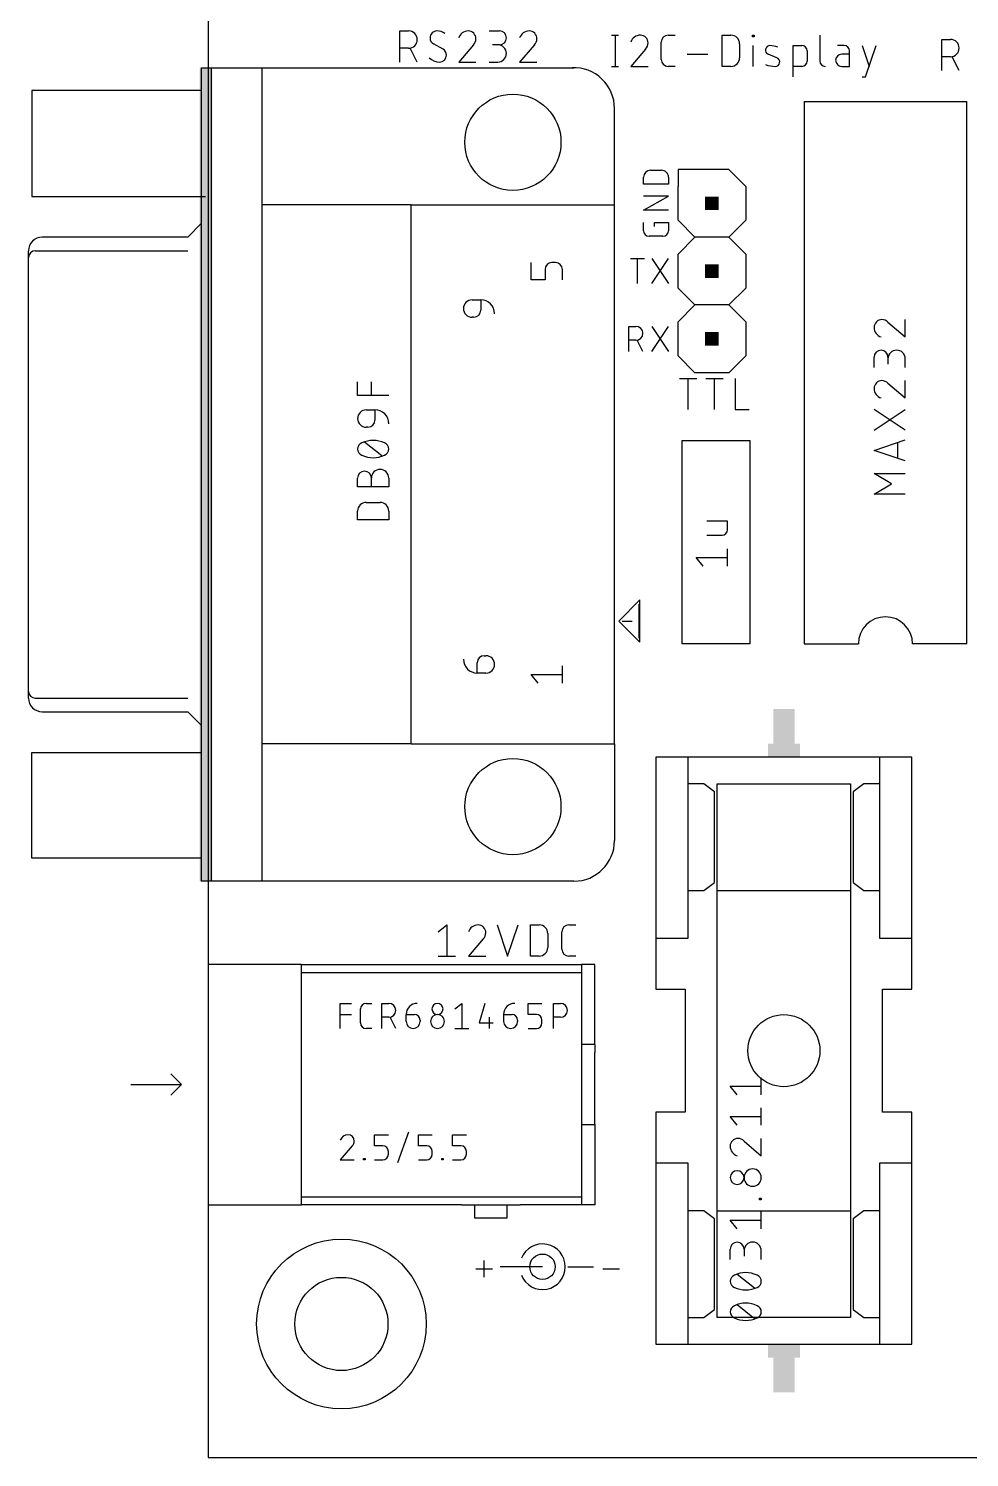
# Model space of a CAD drawing. Extents: x -7 to 99, y 0 to 88.
# Drawn here: x -6.7 to 28.5, y 0 to 53.5 of the extents above; entities that cross this region are included whole.
import ezdxf

# ---------------------------------------------------------------- set-up
doc = ezdxf.new("R2010")
doc.units = 0
for name, color, linetype in [('20', 30, 'CONTINUOUS'), ('21', 253, 'CONTINUOUS'), ('51', 253, 'CONTINUOUS')]:
    doc.layers.add(name, color=color, linetype=linetype)

# ---------------------------------------------------------------- blocks, each defined once
blk = doc.blocks.new('RECT')
blk.add_solid([(-0.5, -0.5), (0.5, -0.5), (-0.5, 0.5), (0.5, 0.5)])

msp = doc.modelspace()

# ---------------------------------------------------------------- linework, layer by layer
at = {"layer": '20'}
for p, q in [((0, 62), (0, 0)), ((0, 0), (99, 0))]:
    msp.add_line(p, q, dxfattribs=at)
msp.add_circle((21.59, 15.24), 1.35, dxfattribs=at)
at = {"layer": '21'}
for p, q in [((7.1946, 52.2796), (7.1946, 53.448)), ((7.1946, 53.448), (7.5191, 53.448)), ((10.54, 53.448), (10.9294, 53.448)), ((15.1321, 53.2892), (15.3917, 53.2892)), ((15.2619, 53.2892), (15.2619, 52.1208)), ((16.9914, 52.3804), (16.9914, 53.0296)), ((17.251, 53.2892), (17.5107, 53.2892)), ((19.2807, 52.1208), (19.2807, 53.2892)), ((19.2807, 53.2892), (19.6053, 53.2892)), ((20.411, 53.2243), (20.411, 53.2892)), ((20.411, 53.2892), (20.4759, 53.2892)), ((20.4759, 53.2243), (20.411, 53.2243)), ((20.4759, 53.2892), (20.4759, 53.2243)), ((22.942, 53.2892), (22.942, 52.3155)), ((27.5145, 51.9621), (27.5145, 53.1305)), ((27.5145, 53.1305), (27.8391, 53.1305)), ((7.5191, 52.7988), (7.1946, 52.7988)), ((7.8437, 52.2796), (7.584, 52.7988)), ((8.8114, 52.7664), (8.4544, 52.9611)), ((9.9487, 52.9287), (9.397, 52.2796)), ((10.9294, 52.9287), (10.6698, 52.9287)), ((12.2347, 52.9287), (11.683, 52.2796)), ((16.4035, 52.7699), (15.8517, 52.1208)), ((17.9585, 52.5752), (18.7374, 52.5752)), ((19.9298, 52.9646), (19.9298, 52.4454)), ((20.4435, 52.1208), (20.4435, 52.8997)), ((21.3296, 52.4454), (21.0051, 52.5752)), ((21.9423, 51.7313), (21.9423, 52.8997)), ((21.9423, 52.8997), (22.2669, 52.8997)), ((22.4616, 52.705), (22.4616, 52.3155)), ((23.8553, 52.8997), (23.5956, 52.8997)), ((24.05, 52.5752), (23.7579, 52.5752)), ((24.05, 52.1208), (24.05, 52.705)), ((24.5272, 52.8997), (24.7869, 52.1208)), ((24.657, 51.7313), (25.0465, 52.8997)), ((27.8391, 52.4813), (27.5145, 52.4813)), ((28.1637, 51.9621), (27.904, 52.4813)), ((-0.254, 52.07), (0.127, 52.07)), ((-0.254, 52.07), (-0.254, 51.2128)), ((0.127, 21.59), (0.127, 52.07)), ((0.127, 52.07), (2.032, 52.07)), ((2.032, 46.9265), (2.032, 52.07)), ((2.032, 52.07), (13.716, 52.07)), ((9.397, 52.2796), (10.0461, 52.2796)), ((10.54, 52.2796), (10.8645, 52.2796)), ((11.683, 52.2796), (12.3321, 52.2796)), ((15.1321, 52.1208), (15.3917, 52.1208)), ((15.8517, 52.1208), (16.5008, 52.1208)), ((17.5107, 52.1208), (17.251, 52.1208)), ((19.6053, 52.1208), (19.2807, 52.1208)), ((22.2669, 52.1208), (21.9423, 52.1208)), ((23.7579, 52.1208), (24.05, 52.1208)), ((24.5272, 51.7313), (24.657, 51.7313)), ((-0.254, 51.2128), (-6.604, 51.2128)), ((-6.604, 51.2128), (-6.604, 47.244)), ((-0.254, 51.2128), (-0.254, 46.228)), ((15.24, 46.863), (15.24, 50.6095)), ((22.352, 50.8), (22.352, 30.48)), ((22.352, 50.8), (28.448, 50.8)), ((28.448, 30.48), (28.448, 50.8)), ((16.5869, 48.2264), (17.0046, 48.2264)), ((18.2563, 48.26), (17.6212, 48.26)), ((17.6212, 48.26), (17.6212, 47.625)), ((19.5263, 48.26), (18.2563, 48.26)), ((20.1613, 47.625), (19.5263, 48.26)), ((16.3258, 47.7043), (16.3258, 47.9654)), ((17.2657, 47.7043), (16.3258, 47.7043)), ((17.2657, 47.9654), (17.2657, 47.7043)), ((-6.604, 47.244), (-0.0953, 47.244)), ((16.3258, 46.7289), (17.2657, 47.2511)), ((17.2657, 47.2511), (16.3258, 47.2511)), ((17.6212, 46.355), (17.6212, 47.625)), ((20.1613, 47.625), (20.1613, 46.355)), ((2.032, 26.7335), (2.032, 46.9265)), ((7.62, 46.9265), (2.032, 46.9265)), ((7.62, 26.7335), (7.62, 46.9265)), ((7.62, 46.9265), (15.24, 46.9265)), ((15.24, 46.863), (15.24, 46.9265)), ((15.24, 26.7335), (15.24, 46.863)), ((17.2657, 46.7289), (16.3258, 46.7289)), ((-0.254, 46.228), (-0.762, 45.72)), ((-0.254, 46.228), (-0.254, 27.432)), ((16.3258, 45.9624), (16.3258, 46.2757)), ((16.7435, 46.1191), (16.7435, 46.2757)), ((16.7435, 46.2757), (17.2657, 46.2757)), ((17.2657, 46.2757), (17.2657, 45.9624)), ((18.2563, 45.72), (17.6212, 46.355)), ((20.1613, 46.355), (19.5263, 45.72)), ((-0.762, 45.72), (-6.223, 45.72)), ((17.0568, 45.7536), (16.5347, 45.7536)), ((17.6212, 45.085), (18.2563, 45.72)), ((19.5263, 45.72), (18.2563, 45.72)), ((19.5263, 45.72), (20.1613, 45.085)), ((-6.731, 28.448), (-6.731, 45.212)), ((-6.477, 45.212), (-0.762, 45.212)), ((17.6212, 43.815), (17.6212, 45.085)), ((20.1613, 45.085), (20.1613, 43.815)), ((12.1158, 44.1198), (12.1158, 44.7689)), ((12.6351, 44.5093), (12.6351, 44.1198)), ((13.0246, 44.7689), (12.8947, 44.7689)), ((13.2842, 44.1198), (13.2842, 44.5093)), ((15.8379, 44.9199), (16.36, 44.9199)), ((16.0989, 43.9801), (16.0989, 44.9199)), ((16.6391, 43.9801), (17.2657, 44.9199)), ((16.6391, 44.9199), (17.2657, 43.9801)), ((12.6351, 44.1198), (12.1158, 44.1198)), ((9.9004, 43.3719), (10.2249, 43.3719)), ((10.2249, 43.3719), (10.2249, 42.9824)), ((18.2563, 43.18), (17.6212, 43.815)), ((20.1613, 43.815), (19.5263, 43.18)), ((17.6212, 42.545), (18.2563, 43.18)), ((19.5263, 43.18), (18.2563, 43.18)), ((19.5263, 43.18), (20.1613, 42.545)), ((9.9653, 42.7228), (9.9004, 42.7228)), ((15.7826, 41.4401), (15.7826, 42.3799)), ((15.7826, 42.3799), (16.0437, 42.3799)), ((16.6391, 41.4401), (17.2657, 42.3799)), ((16.6391, 42.3799), (17.2657, 41.4401)), ((17.6212, 41.275), (17.6212, 42.545)), ((20.1613, 42.545), (20.1613, 41.275)), ((25.4938, 42.533), (26.143, 41.9813)), ((26.143, 41.9813), (26.143, 42.6304)), ((16.0437, 41.8578), (15.7826, 41.8578)), ((16.3048, 41.4401), (16.0959, 41.8578)), ((18.2563, 40.64), (17.6212, 41.275)), ((20.1613, 41.275), (19.5263, 40.64)), ((24.9746, 40.8383), (24.9746, 41.2277)), ((25.4938, 41.2277), (25.4938, 40.9681)), ((26.143, 40.8383), (26.143, 41.1628)), ((5.6071, 39.785), (5.6071, 40.3043)), ((6.1263, 39.785), (6.1263, 40.3043)), ((17.6721, 40.4305), (18.3212, 40.4305)), ((17.9966, 39.2621), (17.9966, 40.4305)), ((19.5263, 40.64), (18.2563, 40.64)), ((18.6626, 40.4305), (19.3118, 40.4305)), ((18.9872, 39.2621), (18.9872, 40.4305)), ((19.7698, 40.4305), (19.7698, 39.2621)), ((25.4938, 40.247), (26.143, 39.6953)), ((26.143, 39.6953), (26.143, 40.3444)), ((6.7755, 39.785), (5.6071, 39.785)), ((5.9316, 39.2508), (6.2562, 39.2508)), ((6.2562, 39.2508), (6.2562, 38.8613)), ((19.7698, 39.2621), (20.2891, 39.2621)), ((26.143, 38.4873), (24.9746, 39.2663)), ((24.9746, 38.4873), (26.143, 39.2663)), ((5.9965, 38.6016), (5.9316, 38.6016)), ((6.5158, 37.5236), (5.8667, 38.0428)), ((17.78, 38.1), (20.32, 38.1)), ((17.78, 30.48), (17.78, 38.1)), ((20.32, 38.1), (20.32, 30.48)), ((24.9746, 37.7338), (26.143, 38.1233)), ((25.8509, 38.0259), (25.8509, 37.4417)), ((26.143, 37.3443), (24.9746, 37.7338)), ((5.6071, 36.3707), (5.6071, 36.6952)), ((6.1263, 36.3707), (6.1263, 36.6952)), ((6.7755, 36.6952), (6.7755, 36.3707)), ((25.6237, 36.4765), (24.9746, 36.866)), ((24.9746, 36.866), (26.143, 36.866)), ((24.9746, 36.0871), (25.6237, 36.4765)), ((6.7755, 36.3707), (5.6071, 36.3707)), ((26.143, 36.0871), (24.9746, 36.0871)), ((5.6071, 35.1346), (5.6071, 35.4591)), ((5.9316, 35.7837), (6.4509, 35.7837)), ((6.7755, 35.4591), (6.7755, 35.1346)), ((6.7755, 35.1346), (5.6071, 35.1346)), ((19.4755, 35.0774), (18.6965, 35.0774)), ((19.4755, 34.7528), (19.4755, 35.0774)), ((18.6965, 34.5581), (19.2807, 34.5581)), ((19.4755, 33.3883), (19.4755, 34.0374)), ((18.5667, 33.3883), (18.3071, 33.7129)), ((18.3071, 33.7129), (19.4755, 33.7129)), ((16.1924, 32.1311), (15.3987, 31.3373)), ((16.1924, 30.5435), (16.1924, 32.1311)), ((16.1607, 30.7023), (16.1607, 31.9723)), ((15.3987, 31.3373), (16.1924, 30.5435)), ((15.5257, 31.3373), (15.9067, 31.3373)), ((10.3547, 30.0369), (10.4196, 30.0369)), ((20.32, 30.48), (17.78, 30.48)), ((22.352, 30.48), (24.384, 30.48)), ((28.448, 30.48), (26.416, 30.48)), ((10.0951, 29.3878), (10.0951, 29.7773)), ((13.2842, 29.0068), (13.2842, 29.6559)), ((10.4196, 29.3878), (10.0951, 29.3878)), ((12.3754, 29.0068), (12.1158, 29.3314)), ((12.1158, 29.3314), (13.2842, 29.3314)), ((-6.477, 28.448), (-0.762, 28.448)), ((-6.223, 27.94), (-0.762, 27.94)), ((-0.762, 27.94), (-0.254, 27.432)), ((-0.254, 27.432), (-0.254, 26.416)), ((-6.604, 22.4472), (-6.604, 26.416)), ((-6.604, 26.416), (-0.254, 26.416)), ((-0.254, 26.416), (-0.254, 22.4472)), ((2.032, 21.59), (2.032, 26.7335)), ((7.62, 26.7335), (2.032, 26.7335)), ((7.62, 26.7335), (15.24, 26.7335)), ((15.24, 26.7335), (15.24, 23.114)), ((17.99, 26.24), (16.79, 26.24)), ((16.79, 26.24), (16.79, 19.44)), ((26.39, 26.24), (17.99, 26.24)), ((17.99, 26.24), (17.99, 25.24)), ((25.19, 19.44), (25.19, 26.24)), ((26.39, 19.44), (26.39, 26.24)), ((17.99, 25.24), (17.99, 21.24)), ((18.59, 25.24), (17.99, 25.24)), ((18.99, 24.94), (18.59, 25.24)), ((19.09, 21.24), (19.09, 25.24)), ((19.09, 25.24), (24.09, 25.24)), ((19.09, 21.24), (19.09, 25.24)), ((24.09, 25.24), (24.09, 21.24)), ((24.09, 25.24), (24.09, 21.24)), ((24.59, 25.24), (24.19, 24.94)), ((25.19, 25.24), (24.59, 25.24)), ((18.99, 21.54), (18.99, 24.94)), ((24.19, 24.94), (24.19, 21.54)), ((-0.254, 22.4472), (-6.604, 22.4472)), ((-0.254, 22.4472), (-0.254, 21.59)), ((0.127, 21.59), (-0.254, 21.59)), ((2.032, 21.59), (0.127, 21.59)), ((13.716, 21.59), (2.032, 21.59)), ((18.59, 21.24), (18.99, 21.54)), ((24.19, 21.54), (24.59, 21.24)), ((17.99, 21.24), (17.99, 19.44)), ((17.99, 21.24), (18.59, 21.24)), ((19.09, 9.24), (19.09, 21.24)), ((19.09, 21.24), (24.09, 21.24)), ((24.09, 21.24), (24.09, 9.24)), ((24.59, 21.24), (25.19, 21.24)), ((8.6233, 19.6921), (8.9479, 19.9517)), ((8.9479, 19.9517), (8.9479, 18.7833)), ((10.8444, 19.9517), (11.2339, 18.7833)), ((11.2339, 18.7833), (11.6233, 19.9517)), ((12.0904, 18.7833), (12.0904, 19.9517)), ((12.0904, 19.9517), (12.4149, 19.9517)), ((13.5278, 19.9517), (13.7875, 19.9517)), ((10.318, 19.4324), (9.7663, 18.7833)), ((12.7395, 19.6271), (12.7395, 19.1079)), ((13.2682, 19.0429), (13.2682, 19.6921)), ((16.79, 19.44), (16.79, 17.54)), ((17.99, 19.44), (16.79, 19.44)), ((26.39, 19.44), (25.19, 19.44)), ((26.39, 17.54), (26.39, 19.44)), ((8.6233, 18.7833), (9.2724, 18.7833)), ((9.7663, 18.7833), (10.4154, 18.7833)), ((12.4149, 18.7833), (12.0904, 18.7833)), ((13.7875, 18.7833), (13.5278, 18.7833)), ((0, 18.47), (0, 9.47)), ((3.5, 18.47), (0, 18.47)), ((3.5, 18.17), (3.5, 18.47)), ((3.5, 18.47), (14, 18.47)), ((14, 18.47), (14, 18.17)), ((14.5, 18.47), (14, 18.47)), ((14.5, 15.47), (14.5, 18.47)), ((3.5, 9.77), (3.5, 18.17)), ((3.5, 18.17), (14, 18.17)), ((14, 18.17), (14, 15.47)), ((16.79, 17.54), (17.89, 17.54)), ((17.89, 17.54), (17.89, 12.94)), ((25.29, 12.94), (25.29, 17.54)), ((25.29, 17.54), (26.39, 17.54)), ((4.9594, 16.0719), (4.9594, 17.0116)), ((4.9594, 17.0116), (5.377, 17.0116)), ((5.717, 16.2807), (5.717, 16.8028)), ((5.9259, 17.0116), (6.1347, 17.0116)), ((6.5178, 16.0719), (6.5178, 17.0116)), ((6.5178, 17.0116), (6.7788, 17.0116)), ((9.2553, 16.8028), (9.5163, 17.0116)), ((9.5163, 17.0116), (9.5163, 16.0719)), ((10.3785, 17.0116), (10.1697, 16.2807)), ((11.9985, 16.594), (11.9985, 17.0116)), ((11.9985, 17.0116), (12.5206, 17.0116)), ((12.9565, 16.0719), (12.9565, 17.0116)), ((12.9565, 17.0116), (13.2175, 17.0116)), ((4.9594, 16.594), (5.377, 16.594)), ((6.1347, 16.0719), (5.9259, 16.0719)), ((6.7788, 16.4895), (6.5178, 16.4895)), ((7.0399, 16.0719), (6.831, 16.4895)), ((7.4265, 16.594), (7.7397, 16.594)), ((7.4265, 16.3329), (7.4265, 16.594)), ((7.9486, 16.3851), (7.9486, 16.3329)), ((9.2553, 16.0719), (9.7774, 16.0719)), ((10.1697, 16.2807), (10.6918, 16.2807)), ((10.5351, 16.4895), (10.5351, 16.0719)), ((11.0841, 16.594), (11.3973, 16.594)), ((11.0841, 16.3329), (11.0841, 16.594)), ((11.6062, 16.3851), (11.6062, 16.3329)), ((12.3117, 16.594), (11.9985, 16.594)), ((11.9985, 16.0719), (12.3117, 16.0719)), ((12.5206, 16.2807), (12.5206, 16.3851)), ((13.2175, 16.4895), (12.9565, 16.4895)), ((14, 15.47), (14, 15.17)), ((14.5, 15.47), (14, 15.47)), ((14.5, 15.47), (14.5, 15.17)), ((-2.9, 13.97), (-1, 13.97)), ((-1, 13.97), (-1.4, 14.37)), ((-1, 13.97), (-1.4, 13.57)), ((20.7455, 13.589), (20.7455, 14.2381)), ((19.8367, 13.589), (19.577, 13.9135)), ((19.577, 13.9135), (20.7455, 13.9135)), ((17.89, 12.94), (16.79, 12.94)), ((16.79, 12.94), (16.79, 11.04)), ((20.7455, 12.446), (20.7455, 13.0951)), ((26.39, 12.94), (25.29, 12.94)), ((26.39, 11.04), (26.39, 12.94)), ((14, 12.77), (14, 12.47)), ((14, 12.47), (14, 9.77)), ((14, 12.47), (14.5, 12.47)), ((14.5, 12.47), (14.5, 12.77)), ((14.5, 12.47), (14.5, 9.47)), ((19.8367, 12.446), (19.577, 12.7705)), ((19.577, 12.7705), (20.7455, 12.7705)), ((6.2395, 11.6727), (6.2395, 12.0904)), ((6.2395, 12.0904), (6.7616, 12.0904)), ((7.1147, 11.0462), (7.5324, 12.1948)), ((7.8854, 11.6727), (7.8854, 12.0904)), ((7.8854, 12.0904), (8.4075, 12.0904)), ((9.1656, 11.6727), (9.1656, 12.0904)), ((9.1656, 12.0904), (9.6877, 12.0904)), ((20.0963, 11.8547), (20.7455, 11.303)), ((20.7455, 11.303), (20.7455, 11.9521)), ((5.4031, 11.6727), (4.9594, 11.1506)), ((6.5528, 11.6727), (6.2395, 11.6727)), ((6.7616, 11.3594), (6.7616, 11.4639)), ((8.1987, 11.6727), (7.8854, 11.6727)), ((8.4075, 11.3594), (8.4075, 11.4639)), ((9.4788, 11.6727), (9.1656, 11.6727)), ((9.6877, 11.3594), (9.6877, 11.4639)), ((4.9594, 11.1506), (5.4815, 11.1506)), ((5.8344, 11.1506), (5.8344, 11.2028)), ((5.8344, 11.2028), (5.8866, 11.2028)), ((5.8866, 11.1506), (5.8344, 11.1506)), ((5.8866, 11.2028), (5.8866, 11.1506)), ((6.2395, 11.1506), (6.5528, 11.1506)), ((7.8854, 11.1506), (8.1987, 11.1506)), ((8.7604, 11.1506), (8.7604, 11.2028)), ((8.7604, 11.2028), (8.8127, 11.2028)), ((8.8127, 11.1506), (8.7604, 11.1506)), ((8.8127, 11.2028), (8.8127, 11.1506)), ((9.1656, 11.1506), (9.4788, 11.1506)), ((16.79, 11.04), (16.79, 4.24)), ((16.79, 11.04), (17.99, 11.04)), ((17.99, 11.04), (17.99, 4.24)), ((25.19, 9.24), (25.19, 11.04)), ((25.19, 11.04), (26.39, 11.04)), ((26.39, 4.24), (26.39, 11.04)), ((3.5, 9.47), (3.5, 9.77)), ((3.5, 9.77), (9.7, 9.77)), ((11.5, 9.77), (14, 9.77)), ((14, 9.77), (14, 9.47)), ((20.6805, 9.652), (20.6805, 9.7169)), ((20.6805, 9.7169), (20.7455, 9.7169)), ((20.7455, 9.652), (20.6805, 9.652)), ((20.7455, 9.7169), (20.7455, 9.652)), ((0, 9.47), (3.5, 9.47)), ((9.5, 9.47), (3.5, 9.47)), ((14, 9.47), (11.7, 9.47)), ((14.5, 9.47), (14, 9.47)), ((18.59, 9.24), (17.99, 9.24)), ((18.99, 8.94), (18.59, 9.24)), ((19.09, 5.24), (19.09, 9.24)), ((19.09, 9.24), (24.09, 9.24)), ((19.09, 5.24), (19.09, 9.24)), ((20.7455, 8.5598), (20.7455, 9.2089)), ((24.09, 9.24), (24.09, 5.24)), ((24.09, 9.24), (24.09, 5.24)), ((24.59, 9.24), (24.19, 8.94)), ((25.19, 9.24), (24.59, 9.24)), ((25.19, 5.24), (25.19, 9.24)), ((18.99, 5.54), (18.99, 8.94)), ((19.8367, 8.5598), (19.577, 8.8843)), ((19.577, 8.8843), (20.7455, 8.8843)), ((24.19, 8.94), (24.19, 5.54)), ((19.577, 7.4168), (19.577, 7.8063)), ((20.0963, 7.8063), (20.0963, 7.5466)), ((20.7455, 7.4168), (20.7455, 7.7413)), ((10.0394, 7.0711), (10.6659, 7.0711)), ((10.3526, 6.7578), (10.3526, 7.3843)), ((12.5412, 7.1438), (10.9538, 7.1438)), ((13.4938, 7.1438), (14.4463, 7.1438)), ((14.8018, 7.0711), (15.4284, 7.0711)), ((20.4858, 6.3387), (19.8367, 6.858)), ((18.59, 5.24), (18.99, 5.54)), ((20.4858, 5.1957), (19.8367, 5.715)), ((24.19, 5.54), (24.59, 5.24)), ((17.99, 5.24), (18.59, 5.24)), ((24.09, 5.24), (19.09, 5.24)), ((24.59, 5.24), (25.19, 5.24)), ((25.19, 4.24), (25.19, 5.24)), ((16.79, 4.24), (25.19, 4.24)), ((25.19, 4.24), (26.39, 4.24))]:
    msp.add_line(p, q, dxfattribs=at)
for centre, radius in [((11.43, 49.276), 1.8034), ((11.43, 24.384), 1.8034), ((5, 5), 3.1789), ((12.5412, 7.1438), 0.4763), ((5, 5), 1.7463)]:
    msp.add_circle(centre, radius, dxfattribs=at)
for centre, radius, start, end in [((7.5191, 53.1234), 0.3246, 270, 90), ((8.5882, 53.1883), 0.2637, 179.9998, 239.4902), ((8.5842, 53.1883), 0.2596, 89.9993, 180), ((8.5842, 52.9611), 0.4868, 53.1301, 89.9993), ((9.754, 53.0727), 0.3753, 90.0001, 162.0549), ((9.754, 53.1559), 0.2921, 0, 90), ((9.7323, 53.1559), 0.3138, 313.604, 359.9996), ((10.9294, 53.1883), 0.2596, 270, 90), ((12.04, 53.0727), 0.3753, 90.0001, 162.0549), ((12.04, 53.1559), 0.2921, 0, 90), ((12.0183, 53.1559), 0.3138, 313.604, 359.9996), ((16.2087, 52.9139), 0.3753, 90.0001, 162.0549), ((16.2087, 52.9971), 0.2921, 0, 90), ((17.251, 53.0296), 0.2596, 90.0007, 180), ((19.6053, 52.9646), 0.3246, 0, 90), ((27.8391, 52.8059), 0.3246, 270, 90), ((8.6815, 52.5392), 0.2596, 270, 0), ((8.6775, 52.5392), 0.2637, 0.0001, 59.4899), ((10.8645, 52.6041), 0.3246, 270, 90), ((16.1871, 52.9971), 0.3138, 313.604, 359.9996), ((21.0676, 52.7314), 0.1683, 89.1818, 248.1989), ((21.0595, 52.1627), 0.7371, 65.7612, 89.1819), ((22.2669, 52.705), 0.1947, 0.0009, 90), ((23.7579, 52.348), 0.2272, 90, 270), ((23.8553, 52.705), 0.1947, 0, 90), ((8.6815, 52.8281), 0.5485, 224.761, 269.9999), ((13.7147, 50.546), 1.5253, 360, 92.3383), ((17.251, 52.3804), 0.2596, 180, 270), ((19.6053, 52.4454), 0.3246, 269.9994, 0), ((21.2804, 53.2215), 1.1008, 250.209, 269.1819), ((21.2671, 52.2891), 0.1683, 269.1818, 68.1989), ((22.2669, 52.3155), 0.1947, 270, 0), ((23.1367, 52.3155), 0.1947, 180, 270), ((16.5869, 47.9654), 0.2611, 90, 180), ((17.0046, 47.9654), 0.2611, 359.9993, 90), ((-6.223, 45.212), 0.508, 90, 180), ((16.5347, 45.9624), 0.2089, 180.0017, 270), ((17.0568, 45.9624), 0.2088, 270, 0), ((-6.477, 44.958), 0.254, 90, 180), ((12.8947, 44.5093), 0.2596, 90, 180), ((13.0246, 44.5093), 0.2596, 0, 90), ((9.9004, 43.0474), 0.3246, 90, 270), ((10.2249, 42.8526), 0.5193, 0, 90), ((9.9653, 42.9824), 0.2596, 270, 0), ((16.0437, 42.1188), 0.2611, 270, 90), ((25.3498, 42.3383), 0.3753, 180.0001, 252.0554), ((25.2667, 42.3383), 0.2921, 90, 180), ((25.2667, 42.3166), 0.3137, 43.6034, 90.0002), ((25.2342, 41.2277), 0.2596, 0, 180), ((25.8184, 41.1628), 0.3246, 0, 180), ((25.2667, 40.0523), 0.2921, 90, 180), ((25.2667, 40.0306), 0.3137, 43.6034, 90.0002), ((25.3498, 40.0523), 0.3753, 180.0001, 252.0554), ((5.9316, 38.9262), 0.3246, 90, 270), ((6.2562, 38.7315), 0.5193, 0, 90), ((5.9965, 38.8613), 0.2596, 270, 0), ((6.1913, 37.1449), 0.9629, 90.0001, 115.9889), ((6.1913, 37.1449), 0.9629, 64.0112, 90), ((5.8472, 37.7832), 0.2402, 108.924, 180.0001), ((5.8472, 37.7832), 0.2402, 180, 251.0758), ((6.1913, 38.4215), 0.9629, 244.0111, 269.9999), ((6.1913, 38.4215), 0.9629, 270, 295.9888), ((6.5353, 37.7832), 0.2402, 0, 71.0747), ((6.5353, 37.7832), 0.2402, 288.9254, 359.9998), ((5.8667, 36.6952), 0.2596, 0, 180), ((6.4509, 36.6952), 0.3246, 0, 180), ((5.9316, 35.4591), 0.3246, 90, 180), ((6.4509, 35.4591), 0.3246, 359.9994, 90), ((19.2807, 34.7528), 0.1947, 270, 0), ((25.4, 30.48), 1.016, 0, 180), ((10.3547, 29.7773), 0.2596, 90, 180), ((10.4196, 29.7124), 0.3246, 270, 90), ((10.0951, 29.9071), 0.5193, 180.0007, 270), ((-6.477, 28.702), 0.254, 180, 270), ((-6.223, 28.448), 0.508, 180, 270), ((13.716, 23.114), 1.524, 270, 0), ((10.1233, 19.5764), 0.3753, 90.0001, 162.0549), ((10.1233, 19.6596), 0.2921, 0, 90), ((12.4149, 19.6271), 0.3246, 0, 90), ((13.5278, 19.6921), 0.2596, 90.0007, 180), ((10.1017, 19.6596), 0.3138, 313.604, 359.9996), ((12.415, 19.1079), 0.3246, 269.9994, 0), ((13.5278, 19.0429), 0.2596, 180, 270), ((5.9259, 16.8028), 0.2088, 90.0009, 180), ((6.7788, 16.7506), 0.2611, 270, 90), ((7.8442, 16.594), 0.4177, 90.0004, 180), ((8.6019, 16.8028), 0.2088, 0, 180), ((8.6019, 16.8028), 0.2088, 180, 0), ((11.5017, 16.594), 0.4177, 90.0004, 180), ((13.2175, 16.7506), 0.2611, 270, 90), ((5.9259, 16.2807), 0.2088, 180, 270), ((7.6875, 16.3329), 0.2611, 180, 0), ((7.7397, 16.3851), 0.2088, 0, 90), ((8.6019, 16.3329), 0.2611, 0, 180), ((8.6019, 16.3329), 0.2611, 180, 0), ((11.3451, 16.3329), 0.2611, 180, 0), ((11.3973, 16.3851), 0.2088, 0, 90), ((12.3117, 16.3851), 0.2088, 0, 90), ((12.3117, 16.2807), 0.2088, 270, 0), ((5.2465, 11.7886), 0.3018, 90.0001, 162.055), ((5.2465, 11.8555), 0.235, 0, 90), ((5.2291, 11.8555), 0.2524, 313.6042, 359.9995), ((19.8692, 11.66), 0.2921, 90, 180), ((19.8692, 11.6384), 0.3137, 43.6034, 90.0002), ((6.5528, 11.4639), 0.2088, 0, 90), ((6.5528, 11.3594), 0.2088, 270, 0), ((8.1987, 11.4639), 0.2088, 0, 90), ((8.1987, 11.3594), 0.2088, 270, 0), ((9.4788, 11.4639), 0.2088, 0, 90), ((9.4788, 11.3594), 0.2088, 270, 0), ((19.9523, 11.66), 0.3753, 180.0001, 252.0554), ((19.8367, 10.4845), 0.2596, 90, 270), ((19.8367, 10.4845), 0.2596, 270, 90), ((20.4209, 10.4845), 0.3246, 90, 270), ((20.4209, 10.4845), 0.3246, 270, 90), ((19.8367, 7.8063), 0.2596, 0, 180), ((20.4209, 7.7413), 0.3246, 0, 180), ((12.5412, 7.1438), 0.8549, 201.8014, 158.1986), ((19.8172, 6.5983), 0.2402, 108.924, 180.0001), ((19.8172, 6.5983), 0.2402, 180, 251.0758), ((20.1613, 5.96), 0.9629, 90.0001, 115.9889), ((20.1613, 5.96), 0.9629, 64.0112, 90), ((20.5053, 6.5983), 0.2402, 0, 71.0747), ((20.5053, 6.5983), 0.2402, 288.9254, 359.9998), ((20.1613, 7.2367), 0.9629, 244.0111, 269.9999), ((20.1613, 7.2367), 0.9629, 270, 295.9888), ((19.8172, 5.4554), 0.2402, 108.924, 180.0001), ((19.8172, 5.4554), 0.2402, 180, 251.0758), ((20.1613, 4.817), 0.9629, 90.0001, 115.9889), ((20.1613, 4.817), 0.9629, 64.0112, 90), ((20.5053, 5.4554), 0.2402, 0, 71.0747), ((20.5053, 5.4554), 0.2402, 288.9254, 359.9998), ((20.1613, 6.0937), 0.9629, 244.0111, 269.9999), ((20.1613, 6.0937), 0.9629, 270, 295.9888)]:
    msp.add_arc(centre, radius, start, end, dxfattribs=at)
at = {"layer": '51'}
for p, q in [((14, 15.17), (14, 12.77)), ((14.5, 12.77), (14.5, 15.17)), ((9.7, 9.77), (11.5, 9.77)), ((9.5, 9.47), (10, 9.47)), ((10, 9.47), (11.2, 9.47)), ((10, 8.97), (10, 9.47)), ((11.2, 9.47), (11.7, 9.47)), ((11.2, 9.47), (11.2, 8.97)), ((11.2, 8.97), (10, 8.97))]:
    msp.add_line(p, q, dxfattribs=at)

# ---------------------------------------------------------------- block references
at = {"layer": '21', "rotation": 90}
for p, xscale, yscale in [((-0.0794, 36.83), 30.48, 0.4762), ((21.59, 26.49), 0.5, 1.2), ((21.59, 3.99), 0.5, 1.2)]:
    msp.add_blockref('RECT', p, dxfattribs=dict(at, xscale=xscale, yscale=yscale))
at = {"layer": '51'}
for p, xscale, yscale, rotation in [((18.8912, 46.99), 0.508, 0.508, 270), ((18.8912, 44.45), 0.508, 0.508, 270), ((18.8912, 41.91), 0.508, 0.508, 270), ((21.59, 27.39), 1.3, 0.8, 90), ((21.59, 3.09), 1.3, 0.8, 90)]:
    msp.add_blockref('RECT', p, dxfattribs=dict(at, xscale=xscale, yscale=yscale, rotation=rotation))

doc.saveas('drawing.dxf')
